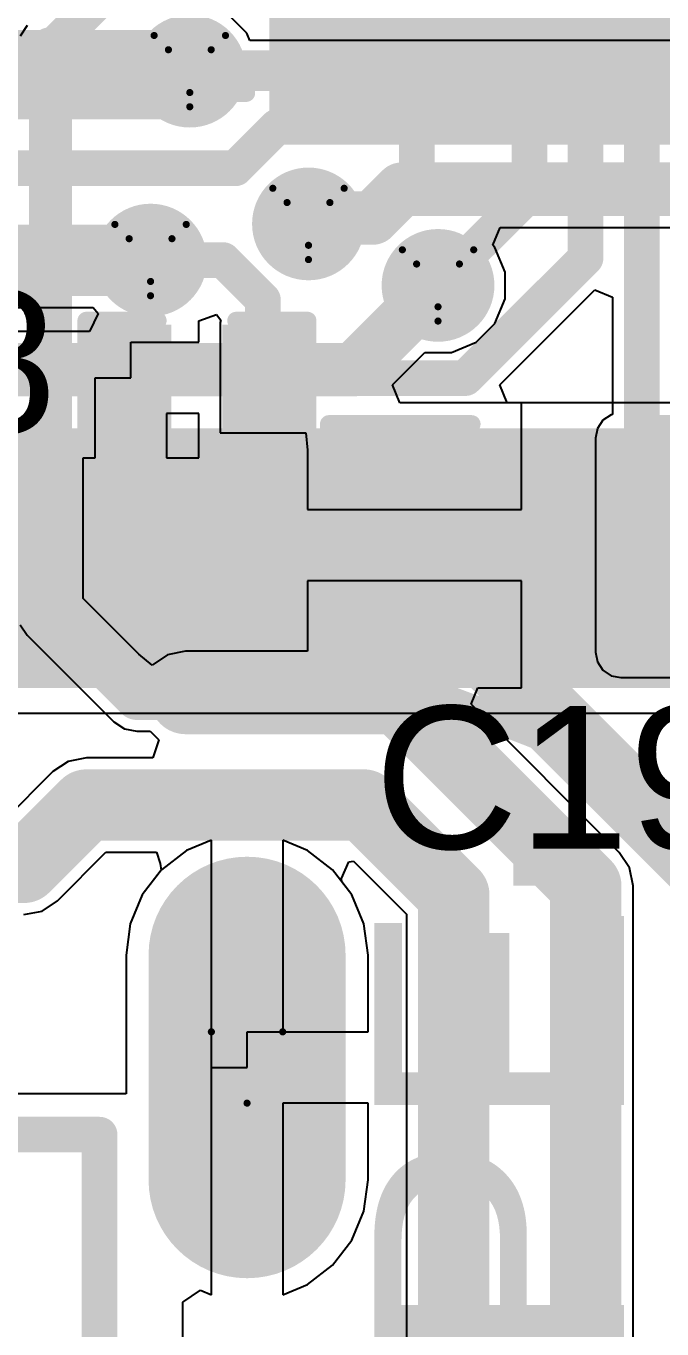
# Model space of a CAD drawing. Header units: millimetres. Extents: x -6 to 194, y -120 to 229.
# Drawn here: x 23.27 to 27.8, y 9.35 to 18.63 of the extents above; entities that cross this region are included whole.
import ezdxf

# ---------------------------------------------------------------- set-up
doc = ezdxf.new("R2010")
doc.units = ezdxf.units.MM
for name, color, linetype in [('BottomLayer', 5, 'Continuous'), ('BottomSolder', 6, 'Continuous'), ('DrillDrawing', 1, 'Continuous'), ('Mechanical2', 216, 'Continuous'), ('MultiLayer', 9, 'Continuous'), ('PadHoleLayer', 156, 'Continuous'), ('TopLayer', 1, 'Continuous'), ('TopOverlay', 2, 'Continuous'), ('TopPaste', 8, 'Continuous'), ('TopSolder', 216, 'Continuous'), ('ViaHoleLayer', 16, 'Continuous')]:
    doc.layers.add(name, color=color, linetype=linetype)
doc.styles.add('Arial', font='', dxfattribs={"height": 0.2})
doc.styles.get('Arial').set_extended_font_data('Arial')

# ---------------------------------------------------------------- blocks, each defined once
blk = doc.blocks.new('U224_051N_3GRA035_11')
at = {"layer": 'BottomLayer'}
h = blk.add_hatch(color=5, dxfattribs=at)
edge = h.paths.add_edge_path()
edge.add_arc((7.85, 3.15), 0.6, 180, 360)
edge.add_line((8.45, 3.15), (8.45, 4.75))
edge.add_arc((7.85, 4.75), 0.6, 0, 180)
edge.add_line((7.25, 4.75), (7.25, 3.15))
at = {"layer": 'BottomSolder'}
h = blk.add_hatch(color=6, dxfattribs=at)
edge = h.paths.add_edge_path()
edge.add_arc((7.85, 3.15), 0.7016, 180, 360)
edge.add_line((8.5516, 3.15), (8.5516, 4.75))
edge.add_arc((7.85, 4.75), 0.7016, 0, 180)
edge.add_line((7.1484, 4.75), (7.1484, 3.15))
at = {"layer": 'MultiLayer'}
h = blk.add_hatch(color=9, dxfattribs=at)
edge = h.paths.add_edge_path()
edge.add_arc((7.85, 3.15), 0.6, 180, 360)
edge.add_line((8.45, 3.15), (8.45, 4.75))
edge.add_arc((7.85, 4.75), 0.6, 0, 180)
edge.add_line((7.25, 4.75), (7.25, 3.15))
at = {"layer": 'PadHoleLayer'}
h = blk.add_hatch(color=156, dxfattribs=at)
edge = h.paths.add_edge_path()
edge.add_arc((7.85, 3.21), 0.36, 180, 360)
edge.add_line((8.21, 3.21), (8.21, 4.69))
edge.add_arc((7.85, 4.69), 0.36, 0, 180)
edge.add_line((7.49, 4.69), (7.49, 3.21))
at = {"layer": 'TopLayer'}
h = blk.add_hatch(color=1, dxfattribs=at)
edge = h.paths.add_edge_path()
edge.add_arc((7.85, 3.15), 0.6, 180, 360)
edge.add_line((8.45, 3.15), (8.45, 4.75))
edge.add_arc((7.85, 4.75), 0.6, 0, 180)
edge.add_line((7.25, 4.75), (7.25, 3.15))
at = {"layer": 'TopSolder'}
h = blk.add_hatch(color=216, dxfattribs=at)
edge = h.paths.add_edge_path()
edge.add_arc((7.85, 3.15), 0.7016, 180, 360)
edge.add_line((8.5516, 3.15), (8.5516, 4.75))
edge.add_arc((7.85, 4.75), 0.7016, 0, 180)
edge.add_line((7.1484, 4.75), (7.1484, 3.15))
at = {"layer": 'TopOverlay', "const_width": 0.127}
for points in [[(0, 3.4714), (6.8, 3.4714)], [(6.8, -7.2786), (6.8, 3.4714)]]:
    blk.add_lwpolyline(points, dxfattribs=at)
at = {"layer": 'TopOverlay', "const_width": 0.0635}
blk.add_lwpolyline([(6.7682, 3.4714, 1), (6.8317, 3.4714, 1)], format="xyb", close=True, dxfattribs=at)
blk.add_lwpolyline([(6.7682, 3.4714, 1), (6.8317, 3.4714, 1)], format="xyb", close=True, dxfattribs=at)
blk = doc.blocks.new('48_QFN__6_6___12')
at = {"layer": 'TopLayer'}
for points in [[(-2.35, 2.55), (-2.35, 3.2), (-2.05, 3.2), (-2.05, 2.55)], [(-1.95, 2.55), (-1.95, 3.2), (-1.65, 3.2), (-1.65, 2.55)], [(-1.55, 2.55), (-1.55, 3.2), (-1.25, 3.2), (-1.25, 2.55)], [(-1.15, 2.55), (-1.15, 3.2), (-0.85, 3.2), (-0.85, 2.55)], [(-0.75, 2.55), (-0.75, 3.2), (-0.45, 3.2), (-0.45, 2.55)], [(-0.35, 2.55), (-0.35, 3.2), (-0.05, 3.2), (-0.05, 2.55)], [(0.05, 2.55), (0.05, 3.2), (0.35, 3.2), (0.35, 2.55)], [(0.45, 2.55), (0.45, 3.2), (0.75, 3.2), (0.75, 2.55)], [(0.85, 2.55), (0.85, 3.2), (1.15, 3.2), (1.15, 2.55)], [(1.25, 2.55), (1.25, 3.2), (1.55, 3.2), (1.55, 2.55)], [(1.65, 2.55), (1.65, 3.2), (1.95, 3.2), (1.95, 2.55)], [(2.05, 2.55), (2.05, 3.2), (2.35, 3.2), (2.35, 2.55)], [(-3.2, 2.35), (-2.55, 2.35), (-2.55, 2.05), (-3.2, 2.05)], [(2.55, 2.35), (3.2, 2.35), (3.2, 2.05), (2.55, 2.05)], [(2.2, -2.2), (-2.2, -2.2), (-2.2, 2.2), (2.2, 2.2)], [(-3.2, 1.95), (-2.55, 1.95), (-2.55, 1.65), (-3.2, 1.65)], [(2.55, 1.95), (3.2, 1.95), (3.2, 1.65), (2.55, 1.65)], [(-3.2, 1.55), (-2.55, 1.55), (-2.55, 1.25), (-3.2, 1.25)], [(2.55, 1.55), (3.2, 1.55), (3.2, 1.25), (2.55, 1.25)], [(-3.2, 1.15), (-2.55, 1.15), (-2.55, 0.85), (-3.2, 0.85)], [(2.55, 1.15), (3.2, 1.15), (3.2, 0.85), (2.55, 0.85)], [(-3.2, 0.75), (-2.55, 0.75), (-2.55, 0.45), (-3.2, 0.45)], [(2.55, 0.75), (3.2, 0.75), (3.2, 0.45), (2.55, 0.45)], [(-3.2, 0.35), (-2.55, 0.35), (-2.55, 0.05), (-3.2, 0.05)], [(2.55, 0.35), (3.2, 0.35), (3.2, 0.05), (2.55, 0.05)], [(-3.2, -0.05), (-2.55, -0.05), (-2.55, -0.35), (-3.2, -0.35)], [(2.55, -0.05), (3.2, -0.05), (3.2, -0.35), (2.55, -0.35)], [(-3.2, -0.45), (-2.55, -0.45), (-2.55, -0.75), (-3.2, -0.75)], [(2.55, -0.45), (3.2, -0.45), (3.2, -0.75), (2.55, -0.75)], [(-3.2, -0.85), (-2.55, -0.85), (-2.55, -1.15), (-3.2, -1.15)], [(2.55, -0.85), (3.2, -0.85), (3.2, -1.15), (2.55, -1.15)], [(-3.2, -1.25), (-2.55, -1.25), (-2.55, -1.55), (-3.2, -1.55)], [(2.55, -1.25), (3.2, -1.25), (3.2, -1.55), (2.55, -1.55)], [(-3.2, -1.65), (-2.55, -1.65), (-2.55, -1.95), (-3.2, -1.95)], [(2.55, -1.65), (3.2, -1.65), (3.2, -1.95), (2.55, -1.95)], [(-3.2, -2.05), (-2.55, -2.05), (-2.55, -2.35), (-3.2, -2.35)], [(2.55, -2.05), (3.2, -2.05), (3.2, -2.35), (2.55, -2.35)], [(-2.05, -2.55), (-2.05, -3.2), (-2.35, -3.2), (-2.35, -2.55)], [(-1.65, -2.55), (-1.65, -3.2), (-1.95, -3.2), (-1.95, -2.55)], [(-1.25, -2.55), (-1.25, -3.2), (-1.55, -3.2), (-1.55, -2.55)], [(-0.85, -2.55), (-0.85, -3.2), (-1.15, -3.2), (-1.15, -2.55)], [(-0.45, -2.55), (-0.45, -3.2), (-0.75, -3.2), (-0.75, -2.55)], [(-0.05, -2.55), (-0.05, -3.2), (-0.35, -3.2), (-0.35, -2.55)], [(0.35, -2.55), (0.35, -3.2), (0.05, -3.2), (0.05, -2.55)], [(0.75, -2.55), (0.75, -3.2), (0.45, -3.2), (0.45, -2.55)], [(1.15, -2.55), (1.15, -3.2), (0.85, -3.2), (0.85, -2.55)], [(1.55, -2.55), (1.55, -3.2), (1.25, -3.2), (1.25, -2.55)], [(1.95, -2.55), (1.95, -3.2), (1.65, -3.2), (1.65, -2.55)], [(2.35, -2.55), (2.35, -3.2), (2.05, -3.2), (2.05, -2.55)]]:
    blk.add_hatch(color=1, dxfattribs=at).paths.add_polyline_path(points)
at = {"layer": 'TopPaste'}
for points in [[(-2.35, 2.55), (-2.35, 3.2), (-2.05, 3.2), (-2.05, 2.55)], [(-1.95, 2.55), (-1.95, 3.2), (-1.65, 3.2), (-1.65, 2.55)], [(-1.55, 2.55), (-1.55, 3.2), (-1.25, 3.2), (-1.25, 2.55)], [(-1.15, 2.55), (-1.15, 3.2), (-0.85, 3.2), (-0.85, 2.55)], [(-0.75, 2.55), (-0.75, 3.2), (-0.45, 3.2), (-0.45, 2.55)], [(-0.35, 2.55), (-0.35, 3.2), (-0.05, 3.2), (-0.05, 2.55)], [(0.05, 2.55), (0.05, 3.2), (0.35, 3.2), (0.35, 2.55)], [(0.45, 2.55), (0.45, 3.2), (0.75, 3.2), (0.75, 2.55)], [(0.85, 2.55), (0.85, 3.2), (1.15, 3.2), (1.15, 2.55)], [(1.25, 2.55), (1.25, 3.2), (1.55, 3.2), (1.55, 2.55)], [(1.65, 2.55), (1.65, 3.2), (1.95, 3.2), (1.95, 2.55)], [(2.05, 2.55), (2.05, 3.2), (2.35, 3.2), (2.35, 2.55)], [(-3.2, 2.35), (-2.55, 2.35), (-2.55, 2.05), (-3.2, 2.05)], [(2.55, 2.35), (3.2, 2.35), (3.2, 2.05), (2.55, 2.05)], [(2.2, -2.2), (-2.2, -2.2), (-2.2, 2.2), (2.2, 2.2)], [(-3.2, 1.95), (-2.55, 1.95), (-2.55, 1.65), (-3.2, 1.65)], [(2.55, 1.95), (3.2, 1.95), (3.2, 1.65), (2.55, 1.65)], [(-3.2, 1.55), (-2.55, 1.55), (-2.55, 1.25), (-3.2, 1.25)], [(2.55, 1.55), (3.2, 1.55), (3.2, 1.25), (2.55, 1.25)], [(-3.2, 1.15), (-2.55, 1.15), (-2.55, 0.85), (-3.2, 0.85)], [(2.55, 1.15), (3.2, 1.15), (3.2, 0.85), (2.55, 0.85)], [(-3.2, 0.75), (-2.55, 0.75), (-2.55, 0.45), (-3.2, 0.45)], [(2.55, 0.75), (3.2, 0.75), (3.2, 0.45), (2.55, 0.45)], [(-3.2, 0.35), (-2.55, 0.35), (-2.55, 0.05), (-3.2, 0.05)], [(2.55, 0.35), (3.2, 0.35), (3.2, 0.05), (2.55, 0.05)], [(-3.2, -0.05), (-2.55, -0.05), (-2.55, -0.35), (-3.2, -0.35)], [(2.55, -0.05), (3.2, -0.05), (3.2, -0.35), (2.55, -0.35)], [(-3.2, -0.45), (-2.55, -0.45), (-2.55, -0.75), (-3.2, -0.75)], [(2.55, -0.45), (3.2, -0.45), (3.2, -0.75), (2.55, -0.75)], [(-3.2, -0.85), (-2.55, -0.85), (-2.55, -1.15), (-3.2, -1.15)], [(2.55, -0.85), (3.2, -0.85), (3.2, -1.15), (2.55, -1.15)], [(-3.2, -1.25), (-2.55, -1.25), (-2.55, -1.55), (-3.2, -1.55)], [(2.55, -1.25), (3.2, -1.25), (3.2, -1.55), (2.55, -1.55)], [(-3.2, -1.65), (-2.55, -1.65), (-2.55, -1.95), (-3.2, -1.95)], [(2.55, -1.65), (3.2, -1.65), (3.2, -1.95), (2.55, -1.95)], [(-3.2, -2.05), (-2.55, -2.05), (-2.55, -2.35), (-3.2, -2.35)], [(2.55, -2.05), (3.2, -2.05), (3.2, -2.35), (2.55, -2.35)], [(-2.05, -2.55), (-2.05, -3.2), (-2.35, -3.2), (-2.35, -2.55)], [(-1.65, -2.55), (-1.65, -3.2), (-1.95, -3.2), (-1.95, -2.55)], [(-1.25, -2.55), (-1.25, -3.2), (-1.55, -3.2), (-1.55, -2.55)], [(-0.85, -2.55), (-0.85, -3.2), (-1.15, -3.2), (-1.15, -2.55)], [(-0.45, -2.55), (-0.45, -3.2), (-0.75, -3.2), (-0.75, -2.55)], [(-0.05, -2.55), (-0.05, -3.2), (-0.35, -3.2), (-0.35, -2.55)], [(0.35, -2.55), (0.35, -3.2), (0.05, -3.2), (0.05, -2.55)], [(0.75, -2.55), (0.75, -3.2), (0.45, -3.2), (0.45, -2.55)], [(1.15, -2.55), (1.15, -3.2), (0.85, -3.2), (0.85, -2.55)], [(1.55, -2.55), (1.55, -3.2), (1.25, -3.2), (1.25, -2.55)], [(1.95, -2.55), (1.95, -3.2), (1.65, -3.2), (1.65, -2.55)], [(2.35, -2.55), (2.35, -3.2), (2.05, -3.2), (2.05, -2.55)]]:
    blk.add_hatch(color=8, dxfattribs=at).paths.add_polyline_path(points)
at = {"layer": 'TopSolder'}
for points in [[(-2.4516, 2.4484), (-2.4516, 3.3016), (-1.9484, 3.3016), (-1.9484, 2.4484)], [(-2.0516, 2.4484), (-2.0516, 3.3016), (-1.5484, 3.3016), (-1.5484, 2.4484)], [(-1.6516, 2.4484), (-1.6516, 3.3016), (-1.1484, 3.3016), (-1.1484, 2.4484)], [(-1.2516, 2.4484), (-1.2516, 3.3016), (-0.7484, 3.3016), (-0.7484, 2.4484)], [(-0.8516, 2.4484), (-0.8516, 3.3016), (-0.3484, 3.3016), (-0.3484, 2.4484)], [(-0.4516, 2.4484), (-0.4516, 3.3016), (0.0516, 3.3016), (0.0516, 2.4484)], [(-0.0516, 2.4484), (-0.0516, 3.3016), (0.4516, 3.3016), (0.4516, 2.4484)], [(0.3484, 2.4484), (0.3484, 3.3016), (0.8516, 3.3016), (0.8516, 2.4484)], [(0.7484, 2.4484), (0.7484, 3.3016), (1.2516, 3.3016), (1.2516, 2.4484)], [(1.1484, 2.4484), (1.1484, 3.3016), (1.6516, 3.3016), (1.6516, 2.4484)], [(1.5484, 2.4484), (1.5484, 3.3016), (2.0516, 3.3016), (2.0516, 2.4484)], [(1.9484, 2.4484), (1.9484, 3.3016), (2.4516, 3.3016), (2.4516, 2.4484)], [(-3.3016, 2.4516), (-2.4484, 2.4516), (-2.4484, 1.9484), (-3.3016, 1.9484)], [(2.4484, 2.4516), (3.3016, 2.4516), (3.3016, 1.9484), (2.4484, 1.9484)], [(2.3016, -2.3016), (-2.3016, -2.3016), (-2.3016, 2.3016), (2.3016, 2.3016)], [(-3.3016, 2.0516), (-2.4484, 2.0516), (-2.4484, 1.5484), (-3.3016, 1.5484)], [(2.4484, 2.0516), (3.3016, 2.0516), (3.3016, 1.5484), (2.4484, 1.5484)], [(-3.3016, 1.6516), (-2.4484, 1.6516), (-2.4484, 1.1484), (-3.3016, 1.1484)], [(2.4484, 1.6516), (3.3016, 1.6516), (3.3016, 1.1484), (2.4484, 1.1484)], [(-3.3016, 1.2516), (-2.4484, 1.2516), (-2.4484, 0.7484), (-3.3016, 0.7484)], [(2.4484, 1.2516), (3.3016, 1.2516), (3.3016, 0.7484), (2.4484, 0.7484)], [(-3.3016, 0.8516), (-2.4484, 0.8516), (-2.4484, 0.3484), (-3.3016, 0.3484)], [(2.4484, 0.8516), (3.3016, 0.8516), (3.3016, 0.3484), (2.4484, 0.3484)], [(-3.3016, 0.4516), (-2.4484, 0.4516), (-2.4484, -0.0516), (-3.3016, -0.0516)], [(2.4484, 0.4516), (3.3016, 0.4516), (3.3016, -0.0516), (2.4484, -0.0516)], [(-3.3016, 0.0516), (-2.4484, 0.0516), (-2.4484, -0.4516), (-3.3016, -0.4516)], [(2.4484, 0.0516), (3.3016, 0.0516), (3.3016, -0.4516), (2.4484, -0.4516)], [(-3.3016, -0.3484), (-2.4484, -0.3484), (-2.4484, -0.8516), (-3.3016, -0.8516)], [(2.4484, -0.3484), (3.3016, -0.3484), (3.3016, -0.8516), (2.4484, -0.8516)], [(-3.3016, -0.7484), (-2.4484, -0.7484), (-2.4484, -1.2516), (-3.3016, -1.2516)], [(2.4484, -0.7484), (3.3016, -0.7484), (3.3016, -1.2516), (2.4484, -1.2516)], [(-3.3016, -1.1484), (-2.4484, -1.1484), (-2.4484, -1.6516), (-3.3016, -1.6516)], [(2.4484, -1.1484), (3.3016, -1.1484), (3.3016, -1.6516), (2.4484, -1.6516)], [(-3.3016, -1.5484), (-2.4484, -1.5484), (-2.4484, -2.0516), (-3.3016, -2.0516)], [(2.4484, -1.5484), (3.3016, -1.5484), (3.3016, -2.0516), (2.4484, -2.0516)], [(-3.3016, -1.9484), (-2.4484, -1.9484), (-2.4484, -2.4516), (-3.3016, -2.4516)], [(2.4484, -1.9484), (3.3016, -1.9484), (3.3016, -2.4516), (2.4484, -2.4516)], [(-1.9484, -2.4484), (-1.9484, -3.3016), (-2.4516, -3.3016), (-2.4516, -2.4484)], [(-1.5484, -2.4484), (-1.5484, -3.3016), (-2.0516, -3.3016), (-2.0516, -2.4484)], [(-1.1484, -2.4484), (-1.1484, -3.3016), (-1.6516, -3.3016), (-1.6516, -2.4484)], [(-0.7484, -2.4484), (-0.7484, -3.3016), (-1.2516, -3.3016), (-1.2516, -2.4484)], [(-0.3484, -2.4484), (-0.3484, -3.3016), (-0.8516, -3.3016), (-0.8516, -2.4484)], [(0.0516, -2.4484), (0.0516, -3.3016), (-0.4516, -3.3016), (-0.4516, -2.4484)], [(0.4516, -2.4484), (0.4516, -3.3016), (-0.0516, -3.3016), (-0.0516, -2.4484)], [(0.8516, -2.4484), (0.8516, -3.3016), (0.3484, -3.3016), (0.3484, -2.4484)], [(1.2516, -2.4484), (1.2516, -3.3016), (0.7484, -3.3016), (0.7484, -2.4484)], [(1.6516, -2.4484), (1.6516, -3.3016), (1.1484, -3.3016), (1.1484, -2.4484)], [(2.0516, -2.4484), (2.0516, -3.3016), (1.5484, -3.3016), (1.5484, -2.4484)], [(2.4516, -2.4484), (2.4516, -3.3016), (1.9484, -3.3016), (1.9484, -2.4484)]]:
    blk.add_hatch(color=216, dxfattribs=at).paths.add_polyline_path(points)
at = {"layer": 'TopOverlay'}
for points, const_width in [([(-3.048, 2.6162), (-3.048, 3.048)], 0.127), ([(-3.048, 3.048), (-2.6162, 3.048)], 0.127), ([(2.6162, 3.048), (3.048, 3.048)], 0.127), ([(3.048, 2.6162), (3.048, 3.048)], 0.127), ([(-3.5306, 2.0828), (-3.5306, 2.3368)], 0.2), ([(-3.5306, 2.3368), (-3.4036, 2.2098)], 0.2), ([(-3.5306, 2.0828), (-3.4036, 2.2098)], 0.2), ([(-3.048, -3.048), (-3.048, -2.6162)], 0.127), ([(3.048, -3.048), (3.048, -2.6162)], 0.127), ([(-3.048, -3.048), (-2.6162, -3.048)], 0.127), ([(2.6162, -3.048), (3.048, -3.048)], 0.127)]:
    blk.add_lwpolyline(points, dxfattribs=dict(at, const_width=const_width))
for points, const_width in [([(-3.0798, 3.048, 1), (-3.0163, 3.048, 1)], 0.0635), ([(-3.0798, 3.048, 1), (-3.0163, 3.048, 1)], 0.0635), ([(-2.648, 3.048, 1), (-2.5845, 3.048, 1)], 0.0635), ([(2.5844, 3.048, 1), (2.6479, 3.048, 1)], 0.0635), ([(3.0162, 3.048, 1), (3.0797, 3.048, 1)], 0.0635), ([(3.0162, 3.048, 1), (3.0797, 3.048, 1)], 0.0635), ([(-3.0798, 2.6162, 1), (-3.0163, 2.6162, 1)], 0.0635), ([(3.0162, 2.6162, 1), (3.0797, 2.6162, 1)], 0.0635), ([(-3.5806, 2.3368, 1), (-3.4806, 2.3368, 1)], 0.1), ([(-3.5806, 2.3368, 1), (-3.4806, 2.3368, 1)], 0.1), ([(-3.4536, 2.2098, 1), (-3.3536, 2.2098, 1)], 0.1), ([(-3.4536, 2.2098, 1), (-3.3536, 2.2098, 1)], 0.1), ([(-3.5806, 2.0828, 1), (-3.4806, 2.0828, 1)], 0.1), ([(-3.5806, 2.0828, 1), (-3.4806, 2.0828, 1)], 0.1), ([(-3.0798, -2.6162, 1), (-3.0163, -2.6162, 1)], 0.0635), ([(3.0162, -2.6162, 1), (3.0797, -2.6162, 1)], 0.0635), ([(-3.0798, -3.048, 1), (-3.0163, -3.048, 1)], 0.0635), ([(-3.0798, -3.048, 1), (-3.0163, -3.048, 1)], 0.0635), ([(-2.648, -3.048, 1), (-2.5845, -3.048, 1)], 0.0635), ([(2.5844, -3.048, 1), (2.6479, -3.048, 1)], 0.0635), ([(3.0162, -3.048, 1), (3.0797, -3.048, 1)], 0.0635), ([(3.0162, -3.048, 1), (3.0797, -3.048, 1)], 0.0635)]:
    blk.add_lwpolyline(points, format="xyb", close=True, dxfattribs=dict(at, const_width=const_width))
blk = doc.blocks.new('C___0805_57')
at = {"layer": 'TopLayer'}
for points in [[(-1.524, 0.762), (-0.508, 0.762), (-0.508, -0.762), (-1.524, -0.762)], [(0.508, 0.762), (1.524, 0.762), (1.524, -0.762), (0.508, -0.762)]]:
    blk.add_hatch(color=1, dxfattribs=at).paths.add_polyline_path(points)
at = {"layer": 'TopPaste'}
for points in [[(-1.524, 0.762), (-0.508, 0.762), (-0.508, -0.762), (-1.524, -0.762)], [(0.508, 0.762), (1.524, 0.762), (1.524, -0.762), (0.508, -0.762)]]:
    blk.add_hatch(color=8, dxfattribs=at).paths.add_polyline_path(points)
at = {"layer": 'TopSolder'}
for points in [[(-1.594, 0.832), (-0.438, 0.832), (-0.438, -0.832), (-1.594, -0.832)], [(0.438, 0.832), (1.594, 0.832), (1.594, -0.832), (0.438, -0.832)]]:
    blk.add_hatch(color=216, dxfattribs=at).paths.add_polyline_path(points)
at = {"layer": 'TopOverlay', "const_width": 0.127}
for points in [[(-1.6256, -0.8636), (-1.6256, 0.8636)], [(-1.6256, 0.8636), (-0.6096, 0.8636)], [(0.6096, 0.8636), (1.6256, 0.8636)], [(1.6256, -0.8636), (1.6256, 0.8636)], [(-1.6256, -0.8636), (-0.6096, -0.8636)], [(0.6096, -0.8636), (1.6256, -0.8636)]]:
    blk.add_lwpolyline(points, dxfattribs=at)
at = {"layer": 'TopOverlay', "const_width": 0.0635}
for points in [[(-1.6574, 0.8636, 1), (-1.5938, 0.8636, 1)], [(-1.6574, 0.8636, 1), (-1.5938, 0.8636, 1)], [(-0.6413, 0.8636, 1), (-0.5778, 0.8636, 1)], [(0.5778, 0.8636, 1), (0.6413, 0.8636, 1)], [(1.5938, 0.8636, 1), (1.6574, 0.8636, 1)], [(1.5938, 0.8636, 1), (1.6574, 0.8636, 1)], [(-1.6574, -0.8636, 1), (-1.5938, -0.8636, 1)], [(-1.6574, -0.8636, 1), (-1.5938, -0.8636, 1)], [(-0.6413, -0.8636, 1), (-0.5778, -0.8636, 1)], [(0.5778, -0.8636, 1), (0.6413, -0.8636, 1)], [(1.5938, -0.8636, 1), (1.6574, -0.8636, 1)], [(1.5938, -0.8636, 1), (1.6574, -0.8636, 1)]]:
    blk.add_lwpolyline(points, format="xyb", close=True, dxfattribs=at)
blk = doc.blocks.new('C___0402_58')
at = {"layer": 'TopLayer'}
for points in [[(-0.6985, -0.3175), (-0.6985, 0.3175), (-0.2413, 0.3175), (-0.2413, -0.3175)], [(0.2413, -0.3175), (0.2413, 0.3175), (0.6985, 0.3175), (0.6985, -0.3175)]]:
    blk.add_hatch(color=1, dxfattribs=at).paths.add_polyline_path(points)
at = {"layer": 'TopPaste'}
for points in [[(-0.6985, -0.3175), (-0.6985, 0.3175), (-0.2413, 0.3175), (-0.2413, -0.3175)], [(0.2413, -0.3175), (0.2413, 0.3175), (0.6985, 0.3175), (0.6985, -0.3175)]]:
    blk.add_hatch(color=8, dxfattribs=at).paths.add_polyline_path(points)
at = {"layer": 'TopSolder'}
for points in [[(-0.7585, -0.3775), (-0.7585, 0.3775), (-0.1813, 0.3775), (-0.1813, -0.3775)], [(0.1813, -0.3775), (0.1813, 0.3775), (0.7585, 0.3775), (0.7585, -0.3775)]]:
    blk.add_hatch(color=216, dxfattribs=at).paths.add_polyline_path(points)
at = {"layer": 'TopOverlay', "const_width": 0.127}
for points in [[(-0.7874, -0.4064), (-0.7874, 0.4064)], [(-0.7874, 0.4064), (-0.2794, 0.4064)], [(0.2794, 0.4064), (0.7874, 0.4064)], [(0.7874, -0.4064), (0.7874, 0.4064)], [(-0.7874, -0.4064), (-0.2794, -0.4064)], [(0.2794, -0.4064), (0.7874, -0.4064)]]:
    blk.add_lwpolyline(points, dxfattribs=at)
at = {"layer": 'TopOverlay', "const_width": 0.0635}
for points in [[(-0.8191, 0.4064, 1), (-0.7556, 0.4064, 1)], [(-0.8191, 0.4064, 1), (-0.7556, 0.4064, 1)], [(-0.3111, 0.4064, 1), (-0.2477, 0.4064, 1)], [(0.2477, 0.4064, 1), (0.3111, 0.4064, 1)], [(0.7556, 0.4064, 1), (0.8191, 0.4064, 1)], [(0.7556, 0.4064, 1), (0.8191, 0.4064, 1)], [(-0.8191, -0.4064, 1), (-0.7556, -0.4064, 1)], [(-0.8191, -0.4064, 1), (-0.7556, -0.4064, 1)], [(-0.3111, -0.4064, 1), (-0.2477, -0.4064, 1)], [(0.2477, -0.4064, 1), (0.3111, -0.4064, 1)], [(0.7556, -0.4064, 1), (0.8191, -0.4064, 1)], [(0.7556, -0.4064, 1), (0.8191, -0.4064, 1)]]:
    blk.add_lwpolyline(points, format="xyb", close=True, dxfattribs=at)

msp = doc.modelspace()

# ---------------------------------------------------------------- hatches: boundary and pattern name
at = {"layer": 'BottomLayer'}
h = msp.add_hatch(color=5, dxfattribs=at)
edge = h.paths.add_edge_path()
edge.add_arc((24.4348, 18.3134), 0.3, 0, 360)
h = msp.add_hatch(color=5, dxfattribs=at)
edge = h.paths.add_edge_path()
edge.add_arc((25.2797, 17.2248), 0.3, 0, 360)
h = msp.add_hatch(color=5, dxfattribs=at)
edge = h.paths.add_edge_path()
edge.add_arc((24.1554, 16.9672), 0.3, 0, 360)
h = msp.add_hatch(color=5, dxfattribs=at)
edge = h.paths.add_edge_path()
edge.add_arc((26.2021, 16.7868), 0.3, 0, 360)
msp.add_hatch(color=5, dxfattribs=at).paths.add_polyline_path([(13.9673, 13.9192), (50.1142, 13.9192), (50.1142, 15.7695), (13.9673, 15.7695)])
at = {"layer": 'BottomSolder'}
h = msp.add_hatch(color=6, dxfattribs=at)
edge = h.paths.add_edge_path()
edge.add_arc((24.4348, 18.3134), 0.4016, 0, 360)
h = msp.add_hatch(color=6, dxfattribs=at)
edge = h.paths.add_edge_path()
edge.add_arc((25.2797, 17.2248), 0.4016, 0, 360)
h = msp.add_hatch(color=6, dxfattribs=at)
edge = h.paths.add_edge_path()
edge.add_arc((24.1554, 16.9672), 0.4016, 0, 360)
h = msp.add_hatch(color=6, dxfattribs=at)
edge = h.paths.add_edge_path()
edge.add_arc((26.2021, 16.7868), 0.4016, 0, 360)
at = {"layer": 'TopLayer'}
h = msp.add_hatch(color=1, dxfattribs=at)
edge = h.paths.add_edge_path()
edge.add_arc((24.4348, 18.3134), 0.3, 0, 360)
h = msp.add_hatch(color=1, dxfattribs=at)
edge = h.paths.add_edge_path()
edge.add_arc((25.2797, 17.2248), 0.3, 0, 360)
h = msp.add_hatch(color=1, dxfattribs=at)
edge = h.paths.add_edge_path()
edge.add_arc((24.1554, 16.9672), 0.3, 0, 360)
h = msp.add_hatch(color=1, dxfattribs=at)
edge = h.paths.add_edge_path()
edge.add_arc((26.2021, 16.7868), 0.3, 0, 360)
msp.add_hatch(color=1, dxfattribs=at).paths.add_polyline_path([(27.5042, 14.1732), (29.4346, 14.1732), (29.4346, 15.6972), (27.5042, 15.6972)])
at = {"layer": 'TopSolder'}
h = msp.add_hatch(color=216, dxfattribs=at)
edge = h.paths.add_edge_path()
edge.add_arc((24.4348, 18.3134), 0.4016, 0, 360)
h = msp.add_hatch(color=216, dxfattribs=at)
edge = h.paths.add_edge_path()
edge.add_arc((25.2797, 17.2248), 0.4016, 0, 360)
h = msp.add_hatch(color=216, dxfattribs=at)
edge = h.paths.add_edge_path()
edge.add_arc((24.1554, 16.9672), 0.4016, 0, 360)
h = msp.add_hatch(color=216, dxfattribs=at)
edge = h.paths.add_edge_path()
edge.add_arc((26.2021, 16.7868), 0.4016, 0, 360)
at = {"layer": 'ViaHoleLayer'}
h = msp.add_hatch(color=16, dxfattribs=at)
edge = h.paths.add_edge_path()
edge.add_arc((24.4348, 18.3134), 0.15, 0, 360)
h = msp.add_hatch(color=16, dxfattribs=at)
edge = h.paths.add_edge_path()
edge.add_arc((25.2797, 17.2248), 0.15, 0, 360)
h = msp.add_hatch(color=16, dxfattribs=at)
edge = h.paths.add_edge_path()
edge.add_arc((24.1554, 16.9672), 0.15, 0, 360)
h = msp.add_hatch(color=16, dxfattribs=at)
edge = h.paths.add_edge_path()
edge.add_arc((26.2021, 16.7868), 0.15, 0, 360)

# ---------------------------------------------------------------- linework, layer by layer
at = {"layer": 'BottomLayer'}
for p, q in [((24.8399, 18.5841), (24.7055, 18.7185)), ((24.862, 18.5306), (24.8399, 18.5841)), ((31.2595, 18.5306), (24.862, 18.5306)), ((26.5912, 17.0734), (26.6438, 17.2004)), ((26.6438, 17.2004), (42.4913, 17.2004)), ((26.6072, 17.0574), (26.5912, 17.0734)), ((26.6799, 16.8818), (26.6072, 17.0574)), ((26.6799, 16.6917), (26.6799, 16.8818)), ((16.8627, 16.6288), (23.747, 16.6288)), ((23.747, 16.6288), (23.7821, 16.5855)), ((26.6072, 16.5161), (26.6799, 16.6917)), ((23.7821, 16.5855), (23.7217, 16.4585)), ((23.7217, 16.4585), (11.4528, 16.4585)), ((26.4728, 16.3817), (26.6072, 16.5161)), ((26.2971, 16.309), (26.4728, 16.3817)), ((25.8776, 16.0777), (26.1089, 16.309)), ((26.1089, 16.309), (26.2971, 16.309)), ((25.9302, 15.9507), (25.8776, 16.0777)), ((27.9397, 15.9507), (25.9302, 15.9507)), ((16.7838, 13.7379), (50.1142, 13.7379)), ((24.5884, 12.8336), (24.4118, 12.7604)), ((24.5884, 11.2144), (24.5884, 12.8336)), ((25.2731, 12.7604), (25.0964, 12.8336)), ((25.0964, 12.8336), (25.0964, 11.4684)), ((24.4118, 12.7604), (24.2334, 12.6235)), ((25.4515, 12.6235), (25.2731, 12.7604)), ((24.2334, 12.6235), (24.0965, 12.4451)), ((25.5884, 12.4451), (25.4515, 12.6235)), ((24.0965, 12.4451), (24.0104, 12.2374)), ((25.6745, 12.2374), (25.5884, 12.4451)), ((24.0104, 12.2374), (23.9811, 12.0144)), ((25.7038, 12.0144), (25.6745, 12.2374)), ((23.9811, 12.0144), (23.9811, 11.027)), ((25.7038, 11.4684), (25.7038, 12.0144)), ((25.0964, 11.4684), (25.7038, 11.4684)), ((24.5884, 9.5953), (24.5884, 11.2144)), ((23.9811, 11.027), (22.4976, 11.027)), ((25.7038, 10.9604), (25.0964, 10.9604)), ((25.0964, 10.9604), (25.0964, 9.5953)), ((25.7038, 10.4144), (25.7038, 10.9604)), ((25.6745, 10.1915), (25.7038, 10.4144)), ((25.5884, 9.9837), (25.6745, 10.1915)), ((25.4515, 9.8053), (25.5884, 9.9837)), ((25.2731, 9.6685), (25.4515, 9.8053)), ((25.0964, 9.5953), (25.2731, 9.6685)), ((24.384, 9.5425), (24.511, 9.6274)), ((24.511, 9.6274), (24.5884, 9.5953)), ((24.384, 4.4864), (24.384, 9.5425))]:
    msp.add_line(p, q, dxfattribs=at)
for points, const_width in [([(18.8722, 18.288), (24.4094, 18.288)], 0.635), ([(24.4094, 18.288), (24.4348, 18.3134)], 0.635), ([(24.4348, 18.3134), (24.4377, 18.3105)], 0.2794), ([(24.4377, 18.3105), (31.3507, 18.3105)], 0.2794), ([(24.7597, 17.6211), (25.0554, 17.9168)], 0.254), ([(25.0554, 17.9168), (31.9812, 17.9168)], 0.254), ([(18.1839, 17.6211), (24.7597, 17.6211)], 0.254), ([(25.7369, 17.2667), (25.9425, 17.4723)], 0.381), ([(25.9425, 17.4723), (42.4913, 17.4723)], 0.381), ([(25.273, 17.2466), (25.2931, 17.2667)], 0.381), ([(25.2931, 17.2667), (25.7369, 17.2667)], 0.381), ([(16.8627, 16.9655), (24.1537, 16.9655)], 0.508), ([(24.1537, 16.9655), (24.1554, 16.9672)], 0.508), ([(25.602, 16.1866), (26.2021, 16.7868)], 0.381), ([(11.049, 16.1866), (25.602, 16.1866)], 0.381)]:
    msp.add_lwpolyline(points, dxfattribs=dict(at, const_width=const_width))
for points, const_width in [([(24.2507, 18.288, 1), (24.5681, 18.288, 1)], 0.3175), ([(24.2507, 18.288, 1), (24.5681, 18.288, 1)], 0.3175), ([(24.2761, 18.3134, 1), (24.5936, 18.3134, 1)], 0.3175), ([(24.365, 18.3134, 1), (24.5047, 18.3134, 1)], 0.1397), ([(24.3678, 18.3105, 1), (24.5075, 18.3105, 1)], 0.1397), ([(24.3678, 18.3105, 1), (24.5075, 18.3105, 1)], 0.1397), ([(24.9919, 17.9168, 1), (25.1189, 17.9168, 1)], 0.127), ([(24.9919, 17.9168, 1), (25.1189, 17.9168, 1)], 0.127), ([(24.6962, 17.6211, 1), (24.8232, 17.6211, 1)], 0.127), ([(24.6962, 17.6211, 1), (24.8232, 17.6211, 1)], 0.127), ([(25.8473, 17.4723, 1), (26.0378, 17.4723, 1)], 0.1905), ([(25.8473, 17.4723, 1), (26.0378, 17.4723, 1)], 0.1905), ([(25.1978, 17.2667, 1), (25.3883, 17.2667, 1)], 0.1905), ([(25.1978, 17.2667, 1), (25.3883, 17.2667, 1)], 0.1905), ([(25.6417, 17.2667, 1), (25.8322, 17.2667, 1)], 0.1905), ([(25.6417, 17.2667, 1), (25.8322, 17.2667, 1)], 0.1905), ([(25.1777, 17.2466, 1), (25.3682, 17.2466, 1)], 0.1905), ([(24.0267, 16.9655, 1), (24.2807, 16.9655, 1)], 0.254), ([(24.0267, 16.9655, 1), (24.2807, 16.9655, 1)], 0.254), ([(24.0284, 16.9672, 1), (24.2824, 16.9672, 1)], 0.254), ([(26.1069, 16.7868, 1), (26.2974, 16.7868, 1)], 0.1905), ([(25.5067, 16.1866, 1), (25.6972, 16.1866, 1)], 0.1905), ([(25.5067, 16.1866, 1), (25.6972, 16.1866, 1)], 0.1905)]:
    msp.add_lwpolyline(points, format="xyb", close=True, dxfattribs=dict(at, const_width=const_width))
at = {"layer": 'DrillDrawing', "const_width": 0.0508}
for points in [[(24.1808, 18.5674), (24.6888, 18.5674)], [(24.1808, 18.5674), (24.4348, 18.0594)], [(24.4348, 18.0594), (24.6888, 18.5674)], [(24.2824, 18.4658), (24.5872, 18.4658)], [(24.2824, 18.4658), (24.4348, 18.161)], [(24.4348, 18.161), (24.5872, 18.4658)], [(25.0257, 17.4788), (25.5337, 17.4788)], [(25.0257, 17.4788), (25.2797, 16.9708)], [(25.2797, 16.9708), (25.5337, 17.4788)], [(25.1273, 17.3772), (25.4321, 17.3772)], [(25.1273, 17.3772), (25.2797, 17.0724)], [(25.2797, 17.0724), (25.4321, 17.3772)], [(23.9014, 17.2212), (24.4094, 17.2212)], [(23.9014, 17.2212), (24.1554, 16.7132)], [(24.1554, 16.7132), (24.4094, 17.2212)], [(24.003, 17.1196), (24.3078, 17.1196)], [(24.003, 17.1196), (24.1554, 16.8148)], [(24.1554, 16.8148), (24.3078, 17.1196)], [(25.9481, 17.0408), (26.4561, 17.0408)], [(25.9481, 17.0408), (26.2021, 16.5328)], [(26.2021, 16.5328), (26.4561, 17.0408)], [(26.0497, 16.9392), (26.3545, 16.9392)], [(26.0497, 16.9392), (26.2021, 16.6344)], [(26.2021, 16.6344), (26.3545, 16.9392)], [(24.5884, 11.4684), (25.0964, 11.4684)], [(24.5884, 11.4684), (24.8424, 10.9604)], [(24.8424, 10.9604), (25.0964, 11.4684)]]:
    msp.add_lwpolyline(points, dxfattribs=at)
at = {"layer": 'DrillDrawing', "const_width": 0.0254}
for points in [[(24.1681, 18.5674, 1), (24.1935, 18.5674, 1)], [(24.1681, 18.5674, 1), (24.1935, 18.5674, 1)], [(24.6761, 18.5674, 1), (24.7015, 18.5674, 1)], [(24.6761, 18.5674, 1), (24.7015, 18.5674, 1)], [(24.2697, 18.4658, 1), (24.2951, 18.4658, 1)], [(24.2697, 18.4658, 1), (24.2951, 18.4658, 1)], [(24.5745, 18.4658, 1), (24.5999, 18.4658, 1)], [(24.5745, 18.4658, 1), (24.5999, 18.4658, 1)], [(24.4221, 18.161, 1), (24.4475, 18.161, 1)], [(24.4221, 18.161, 1), (24.4475, 18.161, 1)], [(24.4221, 18.0594, 1), (24.4475, 18.0594, 1)], [(24.4221, 18.0594, 1), (24.4475, 18.0594, 1)], [(25.013, 17.4788, 1), (25.0384, 17.4788, 1)], [(25.013, 17.4788, 1), (25.0384, 17.4788, 1)], [(25.521, 17.4788, 1), (25.5464, 17.4788, 1)], [(25.521, 17.4788, 1), (25.5464, 17.4788, 1)], [(25.1146, 17.3772, 1), (25.14, 17.3772, 1)], [(25.1146, 17.3772, 1), (25.14, 17.3772, 1)], [(25.4194, 17.3772, 1), (25.4448, 17.3772, 1)], [(25.4194, 17.3772, 1), (25.4448, 17.3772, 1)], [(23.8887, 17.2212, 1), (23.9141, 17.2212, 1)], [(23.8887, 17.2212, 1), (23.9141, 17.2212, 1)], [(24.3967, 17.2212, 1), (24.4221, 17.2212, 1)], [(24.3967, 17.2212, 1), (24.4221, 17.2212, 1)], [(23.9903, 17.1196, 1), (24.0157, 17.1196, 1)], [(23.9903, 17.1196, 1), (24.0157, 17.1196, 1)], [(24.2951, 17.1196, 1), (24.3205, 17.1196, 1)], [(24.2951, 17.1196, 1), (24.3205, 17.1196, 1)], [(25.267, 17.0724, 1), (25.2924, 17.0724, 1)], [(25.267, 17.0724, 1), (25.2924, 17.0724, 1)], [(25.267, 16.9708, 1), (25.2924, 16.9708, 1)], [(25.267, 16.9708, 1), (25.2924, 16.9708, 1)], [(25.9354, 17.0408, 1), (25.9608, 17.0408, 1)], [(25.9354, 17.0408, 1), (25.9608, 17.0408, 1)], [(26.4434, 17.0408, 1), (26.4688, 17.0408, 1)], [(26.4434, 17.0408, 1), (26.4688, 17.0408, 1)], [(26.037, 16.9392, 1), (26.0624, 16.9392, 1)], [(26.037, 16.9392, 1), (26.0624, 16.9392, 1)], [(26.3418, 16.9392, 1), (26.3672, 16.9392, 1)], [(26.3418, 16.9392, 1), (26.3672, 16.9392, 1)], [(24.1427, 16.8148, 1), (24.1681, 16.8148, 1)], [(24.1427, 16.8148, 1), (24.1681, 16.8148, 1)], [(24.1427, 16.7132, 1), (24.1681, 16.7132, 1)], [(24.1427, 16.7132, 1), (24.1681, 16.7132, 1)], [(26.1894, 16.6344, 1), (26.2148, 16.6344, 1)], [(26.1894, 16.6344, 1), (26.2148, 16.6344, 1)], [(26.1894, 16.5328, 1), (26.2148, 16.5328, 1)], [(26.1894, 16.5328, 1), (26.2148, 16.5328, 1)], [(24.5757, 11.4684, 1), (24.6011, 11.4684, 1)], [(24.5757, 11.4684, 1), (24.6011, 11.4684, 1)], [(25.0837, 11.4684, 1), (25.1091, 11.4684, 1)], [(25.0837, 11.4684, 1), (25.1091, 11.4684, 1)], [(24.8297, 10.9604, 1), (24.8551, 10.9604, 1)], [(24.8297, 10.9604, 1), (24.8551, 10.9604, 1)]]:
    msp.add_lwpolyline(points, format="xyb", close=True, dxfattribs=at)
at = {"layer": 'Mechanical2', "const_width": 0.254}
for points in [[(10.1925, 10.7358), (23.7924, 10.7358)], [(23.7924, 0), (23.7924, 10.7358)]]:
    msp.add_lwpolyline(points, dxfattribs=at)
at = {"layer": 'Mechanical2', "const_width": 0.127}
msp.add_lwpolyline([(23.7289, 10.7358, 1), (23.8559, 10.7358, 1)], format="xyb", close=True, dxfattribs=at)
msp.add_lwpolyline([(23.7289, 10.7358, 1), (23.8559, 10.7358, 1)], format="xyb", close=True, dxfattribs=at)
at = {"layer": 'TopLayer'}
for p, q in [((23.2778, 18.6384), (23.2273, 18.5627)), ((26.6418, 16.0782), (27.3184, 16.7548)), ((27.3184, 16.7548), (27.4454, 16.7022)), ((27.4454, 16.7022), (27.4454, 15.8668)), ((24.4983, 16.5351), (24.6253, 16.5793)), ((24.4983, 16.383), (24.4983, 16.5351)), ((24.6253, 16.5793), (24.6568, 16.5396)), ((24.6568, 16.5396), (24.6507, 16.5227)), ((24.6507, 16.5227), (24.6507, 16.5227)), ((24.6507, 16.5227), (24.6507, 15.7353)), ((24.0157, 16.129), (24.0157, 16.383)), ((24.0157, 16.383), (24.4983, 16.383)), ((23.7617, 15.5575), (23.7617, 16.129)), ((23.7617, 16.129), (24.0157, 16.129)), ((26.6945, 15.9512), (26.6418, 16.0782)), ((24.4983, 15.875), (24.2697, 15.875)), ((24.2697, 15.875), (24.2697, 15.5575)), ((24.4983, 15.5575), (24.4983, 15.875)), ((26.797, 15.9512), (26.6945, 15.9512)), ((26.797, 15.1892), (26.797, 15.9512)), ((27.376, 15.8254), (27.3367, 15.7666)), ((27.4348, 15.8647), (27.376, 15.8254)), ((27.4454, 15.8668), (27.4348, 15.8647)), ((24.6507, 15.7353), (25.2603, 15.7353)), ((25.2603, 15.7353), (25.273, 15.6136)), ((27.3367, 15.7666), (27.3229, 15.6972)), ((27.3229, 15.6972), (27.3229, 14.1732)), ((25.273, 15.6136), (25.273, 15.1892)), ((23.6757, 14.555), (23.6757, 15.5575)), ((23.6757, 15.5575), (23.7617, 15.5575)), ((24.2697, 15.5575), (24.4983, 15.5575)), ((25.273, 15.1892), (26.797, 15.1892)), ((26.797, 14.6812), (25.273, 14.6812)), ((25.273, 14.6812), (25.273, 14.1797)), ((26.797, 13.9192), (26.797, 14.6812)), ((24.0718, 14.1589), (23.6757, 14.555)), ((23.2273, 14.3692), (23.2778, 14.2936)), ((23.2778, 14.2936), (23.8932, 13.6782)), ((24.1665, 14.0811), (24.0718, 14.1589)), ((24.2758, 14.154), (24.1665, 14.0811)), ((24.4046, 14.1797), (24.2758, 14.154)), ((25.273, 14.1797), (24.4046, 14.1797)), ((27.3229, 14.1732), (27.3367, 14.1038)), ((27.3367, 14.1038), (27.376, 14.045)), ((27.376, 14.045), (27.4348, 14.0057)), ((27.4348, 14.0057), (27.5042, 13.9919)), ((27.5042, 13.9919), (28.4953, 13.9919)), ((26.4374, 13.8019), (26.486, 13.9192)), ((26.486, 13.9192), (26.797, 13.9192)), ((27.4923, 12.747), (26.4374, 13.8019)), ((23.8932, 13.6782), (23.9688, 13.6277)), ((23.9688, 13.6277), (24.058, 13.6099)), ((24.058, 13.6099), (24.1517, 13.6099)), ((24.1517, 13.6099), (24.2151, 13.5482)), ((24.2151, 13.5482), (24.1713, 13.4212)), ((23.5694, 13.3955), (23.4601, 13.3226)), ((23.6982, 13.4212), (23.5694, 13.3955)), ((24.1713, 13.4212), (23.6982, 13.4212)), ((23.4601, 13.3226), (23.1145, 12.9769)), ((23.492, 12.4022), (23.8377, 12.7478)), ((23.8377, 12.7478), (24.1978, 12.7478)), ((24.1978, 12.7478), (24.2249, 12.6682)), ((27.5652, 12.6378), (27.4923, 12.747)), ((24.2249, 12.6682), (24.2313, 12.6208)), ((25.5147, 12.5598), (25.5679, 12.6805)), ((25.5679, 12.6805), (25.5995, 12.6841)), ((25.5995, 12.6841), (25.9777, 12.3059)), ((27.5909, 12.509), (27.5652, 12.6378)), ((24.2313, 12.6208), (24.0965, 12.4451)), ((25.5176, 12.5374), (25.5147, 12.5598)), ((25.5884, 12.4451), (25.5176, 12.5374)), ((24.0965, 12.4451), (24.0104, 12.2374)), ((25.6745, 12.2374), (25.5884, 12.4451)), ((27.5909, 8.887), (27.5909, 12.509)), ((23.3828, 12.3292), (23.492, 12.4022)), ((23.254, 12.3036), (23.3828, 12.3292)), ((25.9777, 12.3059), (25.9777, 4.3424)), ((24.0104, 12.2374), (23.9811, 12.0144)), ((25.7038, 12.0144), (25.6745, 12.2374)), ((23.9811, 12.0144), (23.9811, 11.027)), ((25.7038, 11.4684), (25.7038, 12.0144)), ((24.8424, 11.2144), (24.8424, 11.4684)), ((24.8424, 11.4684), (25.7038, 11.4684)), ((24.5884, 9.5953), (24.5884, 11.2144)), ((24.5884, 11.2144), (24.8424, 11.2144)), ((23.9811, 11.027), (22.4976, 11.027)), ((25.7038, 10.9604), (25.0964, 10.9604)), ((25.0964, 10.9604), (25.0964, 9.5953)), ((25.7038, 10.4144), (25.7038, 10.9604)), ((25.6745, 10.1915), (25.7038, 10.4144)), ((25.5884, 9.9837), (25.6745, 10.1915)), ((25.4515, 9.8053), (25.5884, 9.9837)), ((25.2731, 9.6685), (25.4515, 9.8053)), ((25.0964, 9.5953), (25.2731, 9.6685)), ((24.384, 9.5425), (24.511, 9.6274)), ((24.511, 9.6274), (24.5884, 9.5953)), ((24.384, 4.4864), (24.384, 9.5425))]:
    msp.add_line(p, q, dxfattribs=at)
for points, const_width in [([(23.4426, 18.4735), (23.9748, 19.0058)], 0.254), ([(23.4426, 14.4584), (23.4426, 18.4735)], 0.3048), ([(24.4348, 18.3134), (24.4435, 18.3221)], 0.2794), ([(24.4435, 18.3221), (25.2439, 18.3221)], 0.2794), ([(25.2439, 18.3221), (25.2526, 18.3308)], 0.2794), ([(26.0515, 18.3297), (26.0526, 18.3308)], 0.254), ([(26.0515, 17.5703), (26.0515, 18.3297)], 0.254), ([(26.8526, 17.4373), (26.8526, 18.3308)], 0.254), ([(27.2526, 16.9819), (27.2526, 18.3308)], 0.254), ([(27.6526, 15.6036), (27.6526, 18.3308)], 0.254), ([(25.7204, 17.2392), (26.0515, 17.5703)], 0.254), ([(26.2021, 16.7868), (26.8526, 17.4373)], 0.254), ([(25.2797, 17.2248), (25.2941, 17.2392)], 0.254), ([(25.2941, 17.2392), (25.7204, 17.2392)], 0.254), ([(24.1554, 16.9672), (24.6718, 16.9672)], 0.254), ([(24.6718, 16.9672), (24.9555, 16.6835)], 0.254), ([(26.3969, 16.1263), (27.2526, 16.9819)], 0.254), ([(24.9555, 16.129), (24.9555, 16.6835)], 0.254), ([(24.0157, 15.2499), (24.0157, 16.129)], 0.508), ([(24.9555, 16.129), (24.9582, 16.1263)], 0.254), ([(24.9582, 16.1263), (26.3969, 16.1263)], 0.254), ([(27.6526, 15.6036), (28.067, 15.1892)], 0.254), ([(24.0157, 15.2499), (24.3304, 14.9352)], 0.508), ([(24.3304, 14.9352), (26.035, 14.9352)], 0.508), ([(26.035, 14.6812), (26.035, 14.9352)], 0.3048), ([(26.035, 14.6812), (28.067, 12.6492)], 0.508), ([(23.4426, 14.4584), (24.058, 13.843)], 0.3048), ([(24.4046, 13.843), (25.9202, 13.843)], 0.508), ([(25.9202, 13.843), (27.2542, 12.509)], 0.508), ([(24.058, 13.843), (24.4046, 13.843)], 0.3048), ([(23.254, 12.6403), (23.6982, 13.0845)], 0.508), ([(23.6982, 13.0845), (25.6753, 13.0845)], 0.508), ([(25.6753, 13.0845), (26.3144, 12.4454)], 0.508), ([(18.0683, 12.6403), (23.254, 12.6403)], 0.508), ([(27.2542, 7.7724), (27.2542, 12.509)], 0.508), ([(26.3144, 4.3424), (26.3144, 12.4454)], 0.508)]:
    msp.add_lwpolyline(points, dxfattribs=dict(at, const_width=const_width))
for points, const_width in [([(23.3664, 18.4735, 1), (23.5188, 18.4735, 1)], 0.1524), ([(23.3791, 18.4735, 1), (23.5061, 18.4735, 1)], 0.127), ([(24.365, 18.3134, 1), (24.5047, 18.3134, 1)], 0.1397), ([(24.3737, 18.3221, 1), (24.5134, 18.3221, 1)], 0.1397), ([(24.3737, 18.3221, 1), (24.5134, 18.3221, 1)], 0.1397), ([(25.174, 18.3221, 1), (25.3137, 18.3221, 1)], 0.1397), ([(25.174, 18.3221, 1), (25.3137, 18.3221, 1)], 0.1397), ([(25.1827, 18.3308, 1), (25.3224, 18.3308, 1)], 0.1397), ([(25.988, 18.3297, 1), (26.115, 18.3297, 1)], 0.127), ([(25.988, 18.3297, 1), (26.115, 18.3297, 1)], 0.127), ([(25.9891, 18.3308, 1), (26.1161, 18.3308, 1)], 0.127), ([(26.7891, 18.3308, 1), (26.9161, 18.3308, 1)], 0.127), ([(27.1891, 18.3308, 1), (27.3161, 18.3308, 1)], 0.127), ([(27.5891, 18.3308, 1), (27.7161, 18.3308, 1)], 0.127), ([(25.988, 17.5703, 1), (26.115, 17.5703, 1)], 0.127), ([(25.988, 17.5703, 1), (26.115, 17.5703, 1)], 0.127), ([(26.7891, 17.4373, 1), (26.9161, 17.4373, 1)], 0.127), ([(26.7891, 17.4373, 1), (26.9161, 17.4373, 1)], 0.127), ([(25.2306, 17.2392, 1), (25.3576, 17.2392, 1)], 0.127), ([(25.2306, 17.2392, 1), (25.3576, 17.2392, 1)], 0.127), ([(25.6569, 17.2392, 1), (25.7839, 17.2392, 1)], 0.127), ([(25.6569, 17.2392, 1), (25.7839, 17.2392, 1)], 0.127), ([(25.2162, 17.2248, 1), (25.3432, 17.2248, 1)], 0.127), ([(24.0919, 16.9672, 1), (24.2189, 16.9672, 1)], 0.127), ([(24.6083, 16.9672, 1), (24.7353, 16.9672, 1)], 0.127), ([(24.6083, 16.9672, 1), (24.7353, 16.9672, 1)], 0.127), ([(27.1891, 16.9819, 1), (27.3161, 16.9819, 1)], 0.127), ([(27.1891, 16.9819, 1), (27.3161, 16.9819, 1)], 0.127), ([(26.1386, 16.7868, 1), (26.2656, 16.7868, 1)], 0.127), ([(24.892, 16.6835, 1), (25.019, 16.6835, 1)], 0.127), ([(24.892, 16.6835, 1), (25.019, 16.6835, 1)], 0.127), ([(23.8887, 16.129, 1), (24.1427, 16.129, 1)], 0.254), ([(24.892, 16.129, 1), (25.019, 16.129, 1)], 0.127), ([(24.892, 16.129, 1), (25.019, 16.129, 1)], 0.127), ([(24.8947, 16.1263, 1), (25.0217, 16.1263, 1)], 0.127), ([(24.8947, 16.1263, 1), (25.0217, 16.1263, 1)], 0.127), ([(26.3334, 16.1263, 1), (26.4604, 16.1263, 1)], 0.127), ([(26.3334, 16.1263, 1), (26.4604, 16.1263, 1)], 0.127), ([(27.5891, 15.6036, 1), (27.7161, 15.6036, 1)], 0.127), ([(27.5891, 15.6036, 1), (27.7161, 15.6036, 1)], 0.127), ([(23.8887, 15.2499, 1), (24.1427, 15.2499, 1)], 0.254), ([(23.8887, 15.2499, 1), (24.1427, 15.2499, 1)], 0.254), ([(24.2034, 14.9352, 1), (24.4574, 14.9352, 1)], 0.254), ([(24.2034, 14.9352, 1), (24.4574, 14.9352, 1)], 0.254), ([(25.908, 14.9352, 1), (26.162, 14.9352, 1)], 0.254), ([(25.9588, 14.9352, 1), (26.1112, 14.9352, 1)], 0.1524), ([(25.908, 14.6812, 1), (26.162, 14.6812, 1)], 0.254), ([(25.9588, 14.6812, 1), (26.1112, 14.6812, 1)], 0.1524), ([(23.3664, 14.4584, 1), (23.5188, 14.4584, 1)], 0.1524), ([(23.3664, 14.4584, 1), (23.5188, 14.4584, 1)], 0.1524), ([(24.2776, 13.843, 1), (24.5316, 13.843, 1)], 0.254), ([(25.7932, 13.843, 1), (26.0472, 13.843, 1)], 0.254), ([(25.7932, 13.843, 1), (26.0472, 13.843, 1)], 0.254), ([(23.9818, 13.843, 1), (24.1342, 13.843, 1)], 0.1524), ([(23.9818, 13.843, 1), (24.1342, 13.843, 1)], 0.1524), ([(24.3284, 13.843, 1), (24.4808, 13.843, 1)], 0.1524), ([(23.5712, 13.0845, 1), (23.8252, 13.0845, 1)], 0.254), ([(23.5712, 13.0845, 1), (23.8252, 13.0845, 1)], 0.254), ([(25.5483, 13.0845, 1), (25.8023, 13.0845, 1)], 0.254), ([(25.5483, 13.0845, 1), (25.8023, 13.0845, 1)], 0.254), ([(23.127, 12.6403, 1), (23.381, 12.6403, 1)], 0.254), ([(23.127, 12.6403, 1), (23.381, 12.6403, 1)], 0.254), ([(27.1272, 12.509, 1), (27.3812, 12.509, 1)], 0.254), ([(27.1272, 12.509, 1), (27.3812, 12.509, 1)], 0.254), ([(26.1874, 12.4454, 1), (26.4414, 12.4454, 1)], 0.254), ([(26.1874, 12.4454, 1), (26.4414, 12.4454, 1)], 0.254)]:
    msp.add_lwpolyline(points, format="xyb", close=True, dxfattribs=dict(at, const_width=const_width))

# ---------------------------------------------------------------- block references
for name, p in [('48_QFN__6_6___12', (27.4526, 21.2058)), ('C___0402_58', (24.4856, 16.129)), ('C___0805_57', (27.051, 14.9352)), ('U224_051N_3GRA035_11', (16.9925, 7.2644))]:
    msp.add_blockref(name, p)

# ---------------------------------------------------------------- texts
at = {"layer": 'TopOverlay', "style": 'Arial'}
for s, p in [('C18', (20.8858, 15.7344)), ('C19', (25.7477, 12.773))]:
    msp.add_text(s, height=1.016, dxfattribs=at).set_placement(p)
msp.add_text('USB TYPE-A', height=1.778, rotation=90, dxfattribs=at).set_placement((27.5267, 0.1174))

doc.saveas('drawing.dxf')
